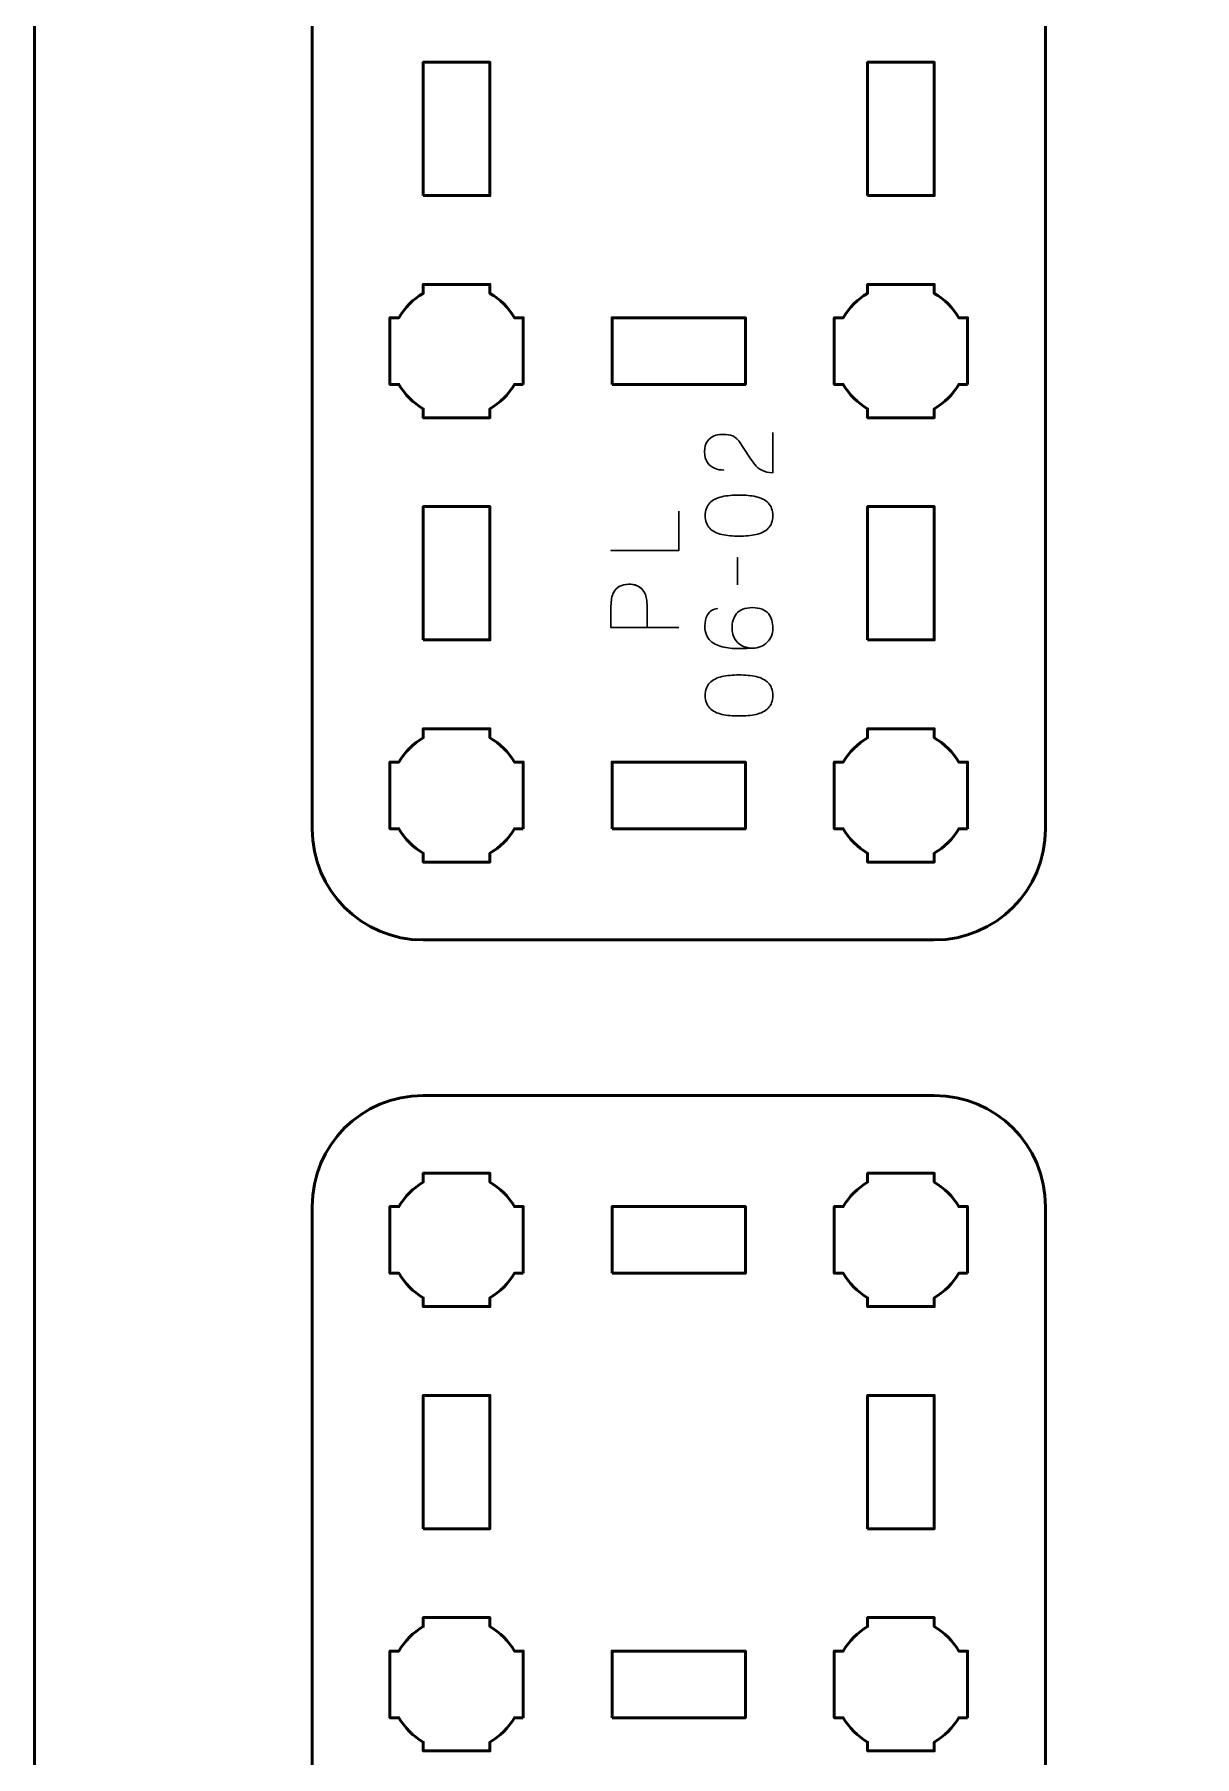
# Model space of a CAD drawing. Header units: centimetres. Extents: x -21 to 0, y -29.7 to 0.
# Drawn here: x -21 to -15.78, y -15.87 to -8.12 of the extents above; entities that cross this region are included whole.
import ezdxf

# ---------------------------------------------------------------- set-up
doc = ezdxf.new("R2010")
doc.units = ezdxf.units.CM
doc.header["$MEASUREMENT"] = 0
doc.layers.add('Layer 1', color=7, linetype='Continuous')

msp = doc.modelspace()

# ---------------------------------------------------------------- linework, layer by layer
at = {"layer": 'Layer 1', "color": 22, "lineweight": 53}
msp.add_open_spline([(-21.00003, -29.19995), (-21.00003, -29.19995), (-21.00003, -0.49992), (-21.00003, -0.49992), (-21.00003, -0.49992), (-21.00003, -0.22295), (-20.77694, 0.00004), (-20.49994, 0.00004), (-20.49994, 0.00004), (-20.49994, 0.00004), (-0.50008, 0.00004), (-0.50008, 0.00004), (-0.50008, 0.00004), (-0.22294, 0.00004), (0.00002, -0.22295), (0.00002, -0.49992), (0.00002, -0.49992), (0.00002, -0.49992), (0.00002, -29.19995), (0.00002, -29.19995), (0.00002, -29.19995), (0.00002, -29.47695), (-0.22294, -29.70004), (-0.50008, -29.70004), (-0.50008, -29.70004), (-0.50008, -29.70004), (-20.49994, -29.70004), (-20.49994, -29.70004), (-20.49994, -29.70004), (-20.77694, -29.70004), (-21.00003, -29.47695), (-21.00003, -29.19995)], degree=3, knots=[0, 0, 0, 0, 0.125, 0.125, 0.125, 0.125, 0.25, 0.25, 0.25, 0.25, 0.375, 0.375, 0.375, 0.375, 0.5, 0.5, 0.5, 0.5, 0.625, 0.625, 0.625, 0.625, 0.75, 0.75, 0.75, 0.75, 0.875, 0.875, 0.875, 0.875, 1, 1, 1, 1], dxfattribs=at)
at = {"layer": 'Layer 1', "color": 114, "lineweight": 53}
for points in [[(-19.75004, -11.69984), (-19.75004, -11.69984), (-19.75004, -1.39989), (-19.75004, -1.39989), (-19.75004, -1.39989), (-19.75004, -1.12289), (-19.52694, -0.89993), (-19.24994, -0.89993), (-19.24994, -0.89993), (-19.24994, -0.89993), (-16.95002, -0.89993), (-16.95002, -0.89993), (-16.95002, -0.89993), (-16.67301, -0.89993), (-16.45006, -1.12289), (-16.45006, -1.39989), (-16.45006, -1.39989), (-16.45006, -1.39989), (-16.45006, -11.69984), (-16.45006, -11.69984), (-16.45006, -11.69984), (-16.45006, -11.97684), (-16.67301, -12.19994), (-16.95002, -12.19994), (-16.95002, -12.19994), (-16.95002, -12.19994), (-19.24994, -12.19994), (-19.24994, -12.19994), (-19.24994, -12.19994), (-19.52694, -12.19994), (-19.75004, -11.97684), (-19.75004, -11.69984)], [(-19.75004, -23.69984), (-19.75004, -23.69984), (-19.75004, -13.39989), (-19.75004, -13.39989), (-19.75004, -13.39989), (-19.75004, -13.12289), (-19.52694, -12.89993), (-19.24994, -12.89993), (-19.24994, -12.89993), (-19.24994, -12.89993), (-16.95002, -12.89993), (-16.95002, -12.89993), (-16.95002, -12.89993), (-16.67301, -12.89993), (-16.45006, -13.12289), (-16.45006, -13.39989), (-16.45006, -13.39989), (-16.45006, -13.39989), (-16.45006, -23.69984), (-16.45006, -23.69984), (-16.45006, -23.69984), (-16.45006, -23.97684), (-16.67301, -24.19994), (-16.95002, -24.19994), (-16.95002, -24.19994), (-16.95002, -24.19994), (-19.24994, -24.19994), (-19.24994, -24.19994), (-19.24994, -24.19994), (-19.52694, -24.19994), (-19.75004, -23.97684), (-19.75004, -23.69984)]]:
    msp.add_open_spline(points, degree=3, knots=[0, 0, 0, 0, 0.125, 0.125, 0.125, 0.125, 0.25, 0.25, 0.25, 0.25, 0.375, 0.375, 0.375, 0.375, 0.5, 0.5, 0.5, 0.5, 0.625, 0.625, 0.625, 0.625, 0.75, 0.75, 0.75, 0.75, 0.875, 0.875, 0.875, 0.875, 1, 1, 1, 1], dxfattribs=at)
at = {"layer": 'Layer 1', "lineweight": 53}
for points, knots in [([(-19.24994, -8.84994), (-19.24994, -8.84994), (-19.24994, -8.24993), (-19.24994, -8.24993), (-19.24994, -8.24993), (-19.24994, -8.24993), (-18.94994, -8.24993), (-18.94994, -8.24993), (-18.94994, -8.24993), (-18.94994, -8.24993), (-18.94994, -8.84994), (-18.94994, -8.84994), (-18.94994, -8.84994), (-18.94994, -8.84994), (-19.24994, -8.84994), (-19.24994, -8.84994)], [0, 0, 0, 0, 0.25, 0.25, 0.25, 0.25, 0.5, 0.5, 0.5, 0.5, 0.75, 0.75, 0.75, 0.75, 1, 1, 1, 1]), ([(-17.25002, -8.84994), (-17.25002, -8.84994), (-17.25002, -8.24993), (-17.25002, -8.24993), (-17.25002, -8.24993), (-17.25002, -8.24993), (-16.95002, -8.24993), (-16.95002, -8.24993), (-16.95002, -8.24993), (-16.95002, -8.24993), (-16.95002, -8.84994), (-16.95002, -8.84994), (-16.95002, -8.84994), (-16.95002, -8.84994), (-17.25002, -8.84994), (-17.25002, -8.84994)], [0, 0, 0, 0, 0.25, 0.25, 0.25, 0.25, 0.5, 0.5, 0.5, 0.5, 0.75, 0.75, 0.75, 0.75, 1, 1, 1, 1]), ([(-18.80001, -9.69992), (-18.80001, -9.69992), (-18.84012, -9.69992), (-18.84012, -9.69992), (-18.84012, -9.69992), (-18.86644, -9.74539), (-18.90446, -9.78342), (-18.94994, -9.80974), (-18.94994, -9.80974), (-18.94994, -9.80974), (-18.94994, -9.84985), (-18.94994, -9.84985), (-18.94994, -9.84985), (-18.94994, -9.84985), (-19.10001, -9.84985), (-19.10001, -9.84985), (-19.10001, -9.84985), (-19.10001, -9.84985), (-19.24994, -9.84985), (-19.24994, -9.84985), (-19.24994, -9.84985), (-19.24994, -9.84985), (-19.24994, -9.80974), (-19.24994, -9.80974), (-19.24994, -9.80974), (-19.29555, -9.78342), (-19.33348, -9.74539), (-19.3598, -9.69992), (-19.3598, -9.69992), (-19.3598, -9.69992), (-19.40001, -9.69992), (-19.40001, -9.69992), (-19.40001, -9.69992), (-19.40001, -9.69992), (-19.40001, -9.54985), (-19.40001, -9.54985), (-19.40001, -9.54985), (-19.40001, -9.54985), (-19.40001, -9.39992), (-19.40001, -9.39992), (-19.40001, -9.39992), (-19.40001, -9.39992), (-19.3598, -9.39992), (-19.3598, -9.39992), (-19.3598, -9.39992), (-19.33348, -9.35444), (-19.29555, -9.31641), (-19.24994, -9.2901), (-19.24994, -9.2901), (-19.24994, -9.2901), (-19.24994, -9.24984), (-19.24994, -9.24984), (-19.24994, -9.24984), (-19.24994, -9.24984), (-19.10001, -9.24984), (-19.10001, -9.24984), (-19.10001, -9.24984), (-19.10001, -9.24984), (-18.94994, -9.24984), (-18.94994, -9.24984), (-18.94994, -9.24984), (-18.94994, -9.24984), (-18.94994, -9.2901), (-18.94994, -9.2901), (-18.94994, -9.2901), (-18.90446, -9.31641), (-18.86644, -9.35444), (-18.84012, -9.39992), (-18.84012, -9.39992), (-18.84012, -9.39992), (-18.80001, -9.39992), (-18.80001, -9.39992), (-18.80001, -9.39992), (-18.80001, -9.39992), (-18.80001, -9.54985), (-18.80001, -9.54985), (-18.80001, -9.54985), (-18.80001, -9.54985), (-18.80001, -9.69992), (-18.80001, -9.69992)], [0, 0, 0, 0, 0.05, 0.05, 0.05, 0.05, 0.1, 0.1, 0.1, 0.1, 0.15, 0.15, 0.15, 0.15, 0.2, 0.2, 0.2, 0.2, 0.25, 0.25, 0.25, 0.25, 0.3, 0.3, 0.3, 0.3, 0.35, 0.35, 0.35, 0.35, 0.4, 0.4, 0.4, 0.4, 0.45, 0.45, 0.45, 0.45, 0.5, 0.5, 0.5, 0.5, 0.55, 0.55, 0.55, 0.55, 0.6, 0.6, 0.6, 0.6, 0.65, 0.65, 0.65, 0.65, 0.7, 0.7, 0.7, 0.7, 0.75, 0.75, 0.75, 0.75, 0.8, 0.8, 0.8, 0.8, 0.85, 0.85, 0.85, 0.85, 0.9, 0.9, 0.9, 0.9, 0.95, 0.95, 0.95, 0.95, 1, 1, 1, 1]), ([(-16.79994, -9.69992), (-16.79994, -9.69992), (-16.8402, -9.69992), (-16.8402, -9.69992), (-16.8402, -9.69992), (-16.86651, -9.74539), (-16.90454, -9.78342), (-16.95002, -9.80974), (-16.95002, -9.80974), (-16.95002, -9.80974), (-16.95002, -9.84985), (-16.95002, -9.84985), (-16.95002, -9.84985), (-16.95002, -9.84985), (-17.09995, -9.84985), (-17.09995, -9.84985), (-17.09995, -9.84985), (-17.09995, -9.84985), (-17.25002, -9.84985), (-17.25002, -9.84985), (-17.25002, -9.84985), (-17.25002, -9.84985), (-17.25002, -9.80974), (-17.25002, -9.80974), (-17.25002, -9.80974), (-17.29549, -9.78342), (-17.33352, -9.74539), (-17.35984, -9.69992), (-17.35984, -9.69992), (-17.35984, -9.69992), (-17.39995, -9.69992), (-17.39995, -9.69992), (-17.39995, -9.69992), (-17.39995, -9.69992), (-17.39995, -9.54985), (-17.39995, -9.54985), (-17.39995, -9.54985), (-17.39995, -9.54985), (-17.39995, -9.39992), (-17.39995, -9.39992), (-17.39995, -9.39992), (-17.39995, -9.39992), (-17.35984, -9.39992), (-17.35984, -9.39992), (-17.35984, -9.39992), (-17.33352, -9.35444), (-17.29549, -9.31641), (-17.25002, -9.2901), (-17.25002, -9.2901), (-17.25002, -9.2901), (-17.25002, -9.24984), (-17.25002, -9.24984), (-17.25002, -9.24984), (-17.25002, -9.24984), (-17.09995, -9.24984), (-17.09995, -9.24984), (-17.09995, -9.24984), (-17.09995, -9.24984), (-16.95002, -9.24984), (-16.95002, -9.24984), (-16.95002, -9.24984), (-16.95002, -9.24984), (-16.95002, -9.2901), (-16.95002, -9.2901), (-16.95002, -9.2901), (-16.90454, -9.31641), (-16.86651, -9.35444), (-16.8402, -9.39992), (-16.8402, -9.39992), (-16.8402, -9.39992), (-16.79994, -9.39992), (-16.79994, -9.39992), (-16.79994, -9.39992), (-16.79994, -9.39992), (-16.79994, -9.54985), (-16.79994, -9.54985), (-16.79994, -9.54985), (-16.79994, -9.54985), (-16.79994, -9.69992), (-16.79994, -9.69992)], [0, 0, 0, 0, 0.05, 0.05, 0.05, 0.05, 0.1, 0.1, 0.1, 0.1, 0.15, 0.15, 0.15, 0.15, 0.2, 0.2, 0.2, 0.2, 0.25, 0.25, 0.25, 0.25, 0.3, 0.3, 0.3, 0.3, 0.35, 0.35, 0.35, 0.35, 0.4, 0.4, 0.4, 0.4, 0.45, 0.45, 0.45, 0.45, 0.5, 0.5, 0.5, 0.5, 0.55, 0.55, 0.55, 0.55, 0.6, 0.6, 0.6, 0.6, 0.65, 0.65, 0.65, 0.65, 0.7, 0.7, 0.7, 0.7, 0.75, 0.75, 0.75, 0.75, 0.8, 0.8, 0.8, 0.8, 0.85, 0.85, 0.85, 0.85, 0.9, 0.9, 0.9, 0.9, 0.95, 0.95, 0.95, 0.95, 1, 1, 1, 1]), ([(-18.39999, -9.69992), (-18.39999, -9.69992), (-18.39999, -9.39992), (-18.39999, -9.39992), (-18.39999, -9.39992), (-18.39999, -9.39992), (-17.8, -9.39992), (-17.8, -9.39992), (-17.8, -9.39992), (-17.8, -9.39992), (-17.8, -9.69992), (-17.8, -9.69992), (-17.8, -9.69992), (-17.8, -9.69992), (-18.39999, -9.69992), (-18.39999, -9.69992)], [0, 0, 0, 0, 0.25, 0.25, 0.25, 0.25, 0.5, 0.5, 0.5, 0.5, 0.75, 0.75, 0.75, 0.75, 1, 1, 1, 1]), ([(-19.24994, -10.84989), (-19.24994, -10.84989), (-19.24994, -10.2499), (-19.24994, -10.2499), (-19.24994, -10.2499), (-19.24994, -10.2499), (-18.94994, -10.2499), (-18.94994, -10.2499), (-18.94994, -10.2499), (-18.94994, -10.2499), (-18.94994, -10.84989), (-18.94994, -10.84989), (-18.94994, -10.84989), (-18.94994, -10.84989), (-19.24994, -10.84989), (-19.24994, -10.84989)], [0, 0, 0, 0, 0.25, 0.25, 0.25, 0.25, 0.5, 0.5, 0.5, 0.5, 0.75, 0.75, 0.75, 0.75, 1, 1, 1, 1]), ([(-17.25002, -10.84989), (-17.25002, -10.84989), (-17.25002, -10.2499), (-17.25002, -10.2499), (-17.25002, -10.2499), (-17.25002, -10.2499), (-16.95002, -10.2499), (-16.95002, -10.2499), (-16.95002, -10.2499), (-16.95002, -10.2499), (-16.95002, -10.84989), (-16.95002, -10.84989), (-16.95002, -10.84989), (-16.95002, -10.84989), (-17.25002, -10.84989), (-17.25002, -10.84989)], [0, 0, 0, 0, 0.25, 0.25, 0.25, 0.25, 0.5, 0.5, 0.5, 0.5, 0.75, 0.75, 0.75, 0.75, 1, 1, 1, 1]), ([(-18.80001, -11.69984), (-18.80001, -11.69984), (-18.84012, -11.69984), (-18.84012, -11.69984), (-18.84012, -11.69984), (-18.86644, -11.74545), (-18.90446, -11.78338), (-18.94994, -11.8097), (-18.94994, -11.8097), (-18.94994, -11.8097), (-18.94994, -11.84991), (-18.94994, -11.84991), (-18.94994, -11.84991), (-18.94994, -11.84991), (-19.10001, -11.84991), (-19.10001, -11.84991), (-19.10001, -11.84991), (-19.10001, -11.84991), (-19.24994, -11.84991), (-19.24994, -11.84991), (-19.24994, -11.84991), (-19.24994, -11.84991), (-19.24994, -11.8097), (-19.24994, -11.8097), (-19.24994, -11.8097), (-19.29555, -11.78338), (-19.33348, -11.74545), (-19.3598, -11.69984), (-19.3598, -11.69984), (-19.3598, -11.69984), (-19.40001, -11.69984), (-19.40001, -11.69984), (-19.40001, -11.69984), (-19.40001, -11.69984), (-19.40001, -11.54991), (-19.40001, -11.54991), (-19.40001, -11.54991), (-19.40001, -11.54991), (-19.40001, -11.39984), (-19.40001, -11.39984), (-19.40001, -11.39984), (-19.40001, -11.39984), (-19.3598, -11.39984), (-19.3598, -11.39984), (-19.3598, -11.39984), (-19.33348, -11.35437), (-19.29555, -11.31634), (-19.24994, -11.29002), (-19.24994, -11.29002), (-19.24994, -11.29002), (-19.24994, -11.24991), (-19.24994, -11.24991), (-19.24994, -11.24991), (-19.24994, -11.24991), (-19.10001, -11.24991), (-19.10001, -11.24991), (-19.10001, -11.24991), (-19.10001, -11.24991), (-18.94994, -11.24991), (-18.94994, -11.24991), (-18.94994, -11.24991), (-18.94994, -11.24991), (-18.94994, -11.29002), (-18.94994, -11.29002), (-18.94994, -11.29002), (-18.90446, -11.31634), (-18.86644, -11.35437), (-18.84012, -11.39984), (-18.84012, -11.39984), (-18.84012, -11.39984), (-18.80001, -11.39984), (-18.80001, -11.39984), (-18.80001, -11.39984), (-18.80001, -11.39984), (-18.80001, -11.54991), (-18.80001, -11.54991), (-18.80001, -11.54991), (-18.80001, -11.54991), (-18.80001, -11.69984), (-18.80001, -11.69984)], [0, 0, 0, 0, 0.05, 0.05, 0.05, 0.05, 0.1, 0.1, 0.1, 0.1, 0.15, 0.15, 0.15, 0.15, 0.2, 0.2, 0.2, 0.2, 0.25, 0.25, 0.25, 0.25, 0.3, 0.3, 0.3, 0.3, 0.35, 0.35, 0.35, 0.35, 0.4, 0.4, 0.4, 0.4, 0.45, 0.45, 0.45, 0.45, 0.5, 0.5, 0.5, 0.5, 0.55, 0.55, 0.55, 0.55, 0.6, 0.6, 0.6, 0.6, 0.65, 0.65, 0.65, 0.65, 0.7, 0.7, 0.7, 0.7, 0.75, 0.75, 0.75, 0.75, 0.8, 0.8, 0.8, 0.8, 0.85, 0.85, 0.85, 0.85, 0.9, 0.9, 0.9, 0.9, 0.95, 0.95, 0.95, 0.95, 1, 1, 1, 1]), ([(-16.79994, -11.69984), (-16.79994, -11.69984), (-16.8402, -11.69984), (-16.8402, -11.69984), (-16.8402, -11.69984), (-16.86651, -11.74545), (-16.90454, -11.78338), (-16.95002, -11.8097), (-16.95002, -11.8097), (-16.95002, -11.8097), (-16.95002, -11.84991), (-16.95002, -11.84991), (-16.95002, -11.84991), (-16.95002, -11.84991), (-17.09995, -11.84991), (-17.09995, -11.84991), (-17.09995, -11.84991), (-17.09995, -11.84991), (-17.25002, -11.84991), (-17.25002, -11.84991), (-17.25002, -11.84991), (-17.25002, -11.84991), (-17.25002, -11.8097), (-17.25002, -11.8097), (-17.25002, -11.8097), (-17.29549, -11.78338), (-17.33352, -11.74545), (-17.35984, -11.69984), (-17.35984, -11.69984), (-17.35984, -11.69984), (-17.39995, -11.69984), (-17.39995, -11.69984), (-17.39995, -11.69984), (-17.39995, -11.69984), (-17.39995, -11.54991), (-17.39995, -11.54991), (-17.39995, -11.54991), (-17.39995, -11.54991), (-17.39995, -11.39984), (-17.39995, -11.39984), (-17.39995, -11.39984), (-17.39995, -11.39984), (-17.35984, -11.39984), (-17.35984, -11.39984), (-17.35984, -11.39984), (-17.33352, -11.35437), (-17.29549, -11.31634), (-17.25002, -11.29002), (-17.25002, -11.29002), (-17.25002, -11.29002), (-17.25002, -11.24991), (-17.25002, -11.24991), (-17.25002, -11.24991), (-17.25002, -11.24991), (-17.09995, -11.24991), (-17.09995, -11.24991), (-17.09995, -11.24991), (-17.09995, -11.24991), (-16.95002, -11.24991), (-16.95002, -11.24991), (-16.95002, -11.24991), (-16.95002, -11.24991), (-16.95002, -11.29002), (-16.95002, -11.29002), (-16.95002, -11.29002), (-16.90454, -11.31634), (-16.86651, -11.35437), (-16.8402, -11.39984), (-16.8402, -11.39984), (-16.8402, -11.39984), (-16.79994, -11.39984), (-16.79994, -11.39984), (-16.79994, -11.39984), (-16.79994, -11.39984), (-16.79994, -11.54991), (-16.79994, -11.54991), (-16.79994, -11.54991), (-16.79994, -11.54991), (-16.79994, -11.69984), (-16.79994, -11.69984)], [0, 0, 0, 0, 0.05, 0.05, 0.05, 0.05, 0.1, 0.1, 0.1, 0.1, 0.15, 0.15, 0.15, 0.15, 0.2, 0.2, 0.2, 0.2, 0.25, 0.25, 0.25, 0.25, 0.3, 0.3, 0.3, 0.3, 0.35, 0.35, 0.35, 0.35, 0.4, 0.4, 0.4, 0.4, 0.45, 0.45, 0.45, 0.45, 0.5, 0.5, 0.5, 0.5, 0.55, 0.55, 0.55, 0.55, 0.6, 0.6, 0.6, 0.6, 0.65, 0.65, 0.65, 0.65, 0.7, 0.7, 0.7, 0.7, 0.75, 0.75, 0.75, 0.75, 0.8, 0.8, 0.8, 0.8, 0.85, 0.85, 0.85, 0.85, 0.9, 0.9, 0.9, 0.9, 0.95, 0.95, 0.95, 0.95, 1, 1, 1, 1]), ([(-18.39999, -11.69984), (-18.39999, -11.69984), (-18.39999, -11.39984), (-18.39999, -11.39984), (-18.39999, -11.39984), (-18.39999, -11.39984), (-17.8, -11.39984), (-17.8, -11.39984), (-17.8, -11.39984), (-17.8, -11.39984), (-17.8, -11.69984), (-17.8, -11.69984), (-17.8, -11.69984), (-17.8, -11.69984), (-18.39999, -11.69984), (-18.39999, -11.69984)], [0, 0, 0, 0, 0.25, 0.25, 0.25, 0.25, 0.5, 0.5, 0.5, 0.5, 0.75, 0.75, 0.75, 0.75, 1, 1, 1, 1]), ([(-18.80001, -13.7), (-18.80001, -13.7), (-18.84012, -13.7), (-18.84012, -13.7), (-18.84012, -13.7), (-18.86644, -13.74547), (-18.90446, -13.78339), (-18.94994, -13.80985), (-18.94994, -13.80985), (-18.94994, -13.80985), (-18.94994, -13.84993), (-18.94994, -13.84993), (-18.94994, -13.84993), (-18.94994, -13.84993), (-19.10001, -13.84993), (-19.10001, -13.84993), (-19.10001, -13.84993), (-19.10001, -13.84993), (-19.24994, -13.84993), (-19.24994, -13.84993), (-19.24994, -13.84993), (-19.24994, -13.84993), (-19.24994, -13.80985), (-19.24994, -13.80985), (-19.24994, -13.80985), (-19.29555, -13.78339), (-19.33348, -13.74547), (-19.3598, -13.7), (-19.3598, -13.7), (-19.3598, -13.7), (-19.40001, -13.7), (-19.40001, -13.7), (-19.40001, -13.7), (-19.40001, -13.7), (-19.40001, -13.54992), (-19.40001, -13.54992), (-19.40001, -13.54992), (-19.40001, -13.54992), (-19.40001, -13.39999), (-19.40001, -13.39999), (-19.40001, -13.39999), (-19.40001, -13.39999), (-19.3598, -13.39999), (-19.3598, -13.39999), (-19.3598, -13.39999), (-19.33348, -13.35442), (-19.29555, -13.31649), (-19.24994, -13.29003), (-19.24994, -13.29003), (-19.24994, -13.29003), (-19.24994, -13.24996), (-19.24994, -13.24996), (-19.24994, -13.24996), (-19.24994, -13.24996), (-19.10001, -13.24996), (-19.10001, -13.24996), (-19.10001, -13.24996), (-19.10001, -13.24996), (-18.94994, -13.24996), (-18.94994, -13.24996), (-18.94994, -13.24996), (-18.94994, -13.24996), (-18.94994, -13.29003), (-18.94994, -13.29003), (-18.94994, -13.29003), (-18.90446, -13.31649), (-18.86644, -13.35442), (-18.84012, -13.39999), (-18.84012, -13.39999), (-18.84012, -13.39999), (-18.80001, -13.39999), (-18.80001, -13.39999), (-18.80001, -13.39999), (-18.80001, -13.39999), (-18.80001, -13.54992), (-18.80001, -13.54992), (-18.80001, -13.54992), (-18.80001, -13.54992), (-18.80001, -13.7), (-18.80001, -13.7)], [0, 0, 0, 0, 0.05, 0.05, 0.05, 0.05, 0.1, 0.1, 0.1, 0.1, 0.15, 0.15, 0.15, 0.15, 0.2, 0.2, 0.2, 0.2, 0.25, 0.25, 0.25, 0.25, 0.3, 0.3, 0.3, 0.3, 0.35, 0.35, 0.35, 0.35, 0.4, 0.4, 0.4, 0.4, 0.45, 0.45, 0.45, 0.45, 0.5, 0.5, 0.5, 0.5, 0.55, 0.55, 0.55, 0.55, 0.6, 0.6, 0.6, 0.6, 0.65, 0.65, 0.65, 0.65, 0.7, 0.7, 0.7, 0.7, 0.75, 0.75, 0.75, 0.75, 0.8, 0.8, 0.8, 0.8, 0.85, 0.85, 0.85, 0.85, 0.9, 0.9, 0.9, 0.9, 0.95, 0.95, 0.95, 0.95, 1, 1, 1, 1]), ([(-16.79994, -13.7), (-16.79994, -13.7), (-16.8402, -13.7), (-16.8402, -13.7), (-16.8402, -13.7), (-16.86651, -13.74547), (-16.90454, -13.78339), (-16.95002, -13.80985), (-16.95002, -13.80985), (-16.95002, -13.80985), (-16.95002, -13.84993), (-16.95002, -13.84993), (-16.95002, -13.84993), (-16.95002, -13.84993), (-17.09995, -13.84993), (-17.09995, -13.84993), (-17.09995, -13.84993), (-17.09995, -13.84993), (-17.25002, -13.84993), (-17.25002, -13.84993), (-17.25002, -13.84993), (-17.25002, -13.84993), (-17.25002, -13.80985), (-17.25002, -13.80985), (-17.25002, -13.80985), (-17.29549, -13.78339), (-17.33352, -13.74547), (-17.35984, -13.7), (-17.35984, -13.7), (-17.35984, -13.7), (-17.39995, -13.7), (-17.39995, -13.7), (-17.39995, -13.7), (-17.39995, -13.7), (-17.39995, -13.54992), (-17.39995, -13.54992), (-17.39995, -13.54992), (-17.39995, -13.54992), (-17.39995, -13.39999), (-17.39995, -13.39999), (-17.39995, -13.39999), (-17.39995, -13.39999), (-17.35984, -13.39999), (-17.35984, -13.39999), (-17.35984, -13.39999), (-17.33352, -13.35442), (-17.29549, -13.31649), (-17.25002, -13.29003), (-17.25002, -13.29003), (-17.25002, -13.29003), (-17.25002, -13.24996), (-17.25002, -13.24996), (-17.25002, -13.24996), (-17.25002, -13.24996), (-17.09995, -13.24996), (-17.09995, -13.24996), (-17.09995, -13.24996), (-17.09995, -13.24996), (-16.95002, -13.24996), (-16.95002, -13.24996), (-16.95002, -13.24996), (-16.95002, -13.24996), (-16.95002, -13.29003), (-16.95002, -13.29003), (-16.95002, -13.29003), (-16.90454, -13.31649), (-16.86651, -13.35442), (-16.8402, -13.39999), (-16.8402, -13.39999), (-16.8402, -13.39999), (-16.79994, -13.39999), (-16.79994, -13.39999), (-16.79994, -13.39999), (-16.79994, -13.39999), (-16.79994, -13.54992), (-16.79994, -13.54992), (-16.79994, -13.54992), (-16.79994, -13.54992), (-16.79994, -13.7), (-16.79994, -13.7)], [0, 0, 0, 0, 0.05, 0.05, 0.05, 0.05, 0.1, 0.1, 0.1, 0.1, 0.15, 0.15, 0.15, 0.15, 0.2, 0.2, 0.2, 0.2, 0.25, 0.25, 0.25, 0.25, 0.3, 0.3, 0.3, 0.3, 0.35, 0.35, 0.35, 0.35, 0.4, 0.4, 0.4, 0.4, 0.45, 0.45, 0.45, 0.45, 0.5, 0.5, 0.5, 0.5, 0.55, 0.55, 0.55, 0.55, 0.6, 0.6, 0.6, 0.6, 0.65, 0.65, 0.65, 0.65, 0.7, 0.7, 0.7, 0.7, 0.75, 0.75, 0.75, 0.75, 0.8, 0.8, 0.8, 0.8, 0.85, 0.85, 0.85, 0.85, 0.9, 0.9, 0.9, 0.9, 0.95, 0.95, 0.95, 0.95, 1, 1, 1, 1]), ([(-18.39999, -13.69986), (-18.39999, -13.69986), (-18.39999, -13.39985), (-18.39999, -13.39985), (-18.39999, -13.39985), (-18.39999, -13.39985), (-17.8, -13.39985), (-17.8, -13.39985), (-17.8, -13.39985), (-17.8, -13.39985), (-17.8, -13.69986), (-17.8, -13.69986), (-17.8, -13.69986), (-17.8, -13.69986), (-18.39999, -13.69986), (-18.39999, -13.69986)], [0, 0, 0, 0, 0.25, 0.25, 0.25, 0.25, 0.5, 0.5, 0.5, 0.5, 0.75, 0.75, 0.75, 0.75, 1, 1, 1, 1]), ([(-19.24994, -14.84998), (-19.24994, -14.84998), (-19.24994, -14.24998), (-19.24994, -14.24998), (-19.24994, -14.24998), (-19.24994, -14.24998), (-18.94994, -14.24998), (-18.94994, -14.24998), (-18.94994, -14.24998), (-18.94994, -14.24998), (-18.94994, -14.84998), (-18.94994, -14.84998), (-18.94994, -14.84998), (-18.94994, -14.84998), (-19.24994, -14.84998), (-19.24994, -14.84998)], [0, 0, 0, 0, 0.25, 0.25, 0.25, 0.25, 0.5, 0.5, 0.5, 0.5, 0.75, 0.75, 0.75, 0.75, 1, 1, 1, 1]), ([(-17.25002, -14.84998), (-17.25002, -14.84998), (-17.25002, -14.24998), (-17.25002, -14.24998), (-17.25002, -14.24998), (-17.25002, -14.24998), (-16.95002, -14.24998), (-16.95002, -14.24998), (-16.95002, -14.24998), (-16.95002, -14.24998), (-16.95002, -14.84998), (-16.95002, -14.84998), (-16.95002, -14.84998), (-16.95002, -14.84998), (-17.25002, -14.84998), (-17.25002, -14.84998)], [0, 0, 0, 0, 0.25, 0.25, 0.25, 0.25, 0.5, 0.5, 0.5, 0.5, 0.75, 0.75, 0.75, 0.75, 1, 1, 1, 1]), ([(-18.80001, -15.69996), (-18.80001, -15.69996), (-18.84012, -15.69996), (-18.84012, -15.69996), (-18.84012, -15.69996), (-18.86644, -15.74544), (-18.90446, -15.78347), (-18.94994, -15.80978), (-18.94994, -15.80978), (-18.94994, -15.80978), (-18.94994, -15.84989), (-18.94994, -15.84989), (-18.94994, -15.84989), (-18.94994, -15.84989), (-19.10001, -15.84989), (-19.10001, -15.84989), (-19.10001, -15.84989), (-19.10001, -15.84989), (-19.24994, -15.84989), (-19.24994, -15.84989), (-19.24994, -15.84989), (-19.24994, -15.84989), (-19.24994, -15.80978), (-19.24994, -15.80978), (-19.24994, -15.80978), (-19.29555, -15.78347), (-19.33348, -15.74544), (-19.3598, -15.69996), (-19.3598, -15.69996), (-19.3598, -15.69996), (-19.40001, -15.69996), (-19.40001, -15.69996), (-19.40001, -15.69996), (-19.40001, -15.69996), (-19.40001, -15.54989), (-19.40001, -15.54989), (-19.40001, -15.54989), (-19.40001, -15.54989), (-19.40001, -15.39996), (-19.40001, -15.39996), (-19.40001, -15.39996), (-19.40001, -15.39996), (-19.3598, -15.39996), (-19.3598, -15.39996), (-19.3598, -15.39996), (-19.33348, -15.35435), (-19.29555, -15.31646), (-19.24994, -15.29014), (-19.24994, -15.29014), (-19.24994, -15.29014), (-19.24994, -15.24989), (-19.24994, -15.24989), (-19.24994, -15.24989), (-19.24994, -15.24989), (-19.10001, -15.24989), (-19.10001, -15.24989), (-19.10001, -15.24989), (-19.10001, -15.24989), (-18.94994, -15.24989), (-18.94994, -15.24989), (-18.94994, -15.24989), (-18.94994, -15.24989), (-18.94994, -15.29014), (-18.94994, -15.29014), (-18.94994, -15.29014), (-18.90446, -15.31646), (-18.86644, -15.35435), (-18.84012, -15.39996), (-18.84012, -15.39996), (-18.84012, -15.39996), (-18.80001, -15.39996), (-18.80001, -15.39996), (-18.80001, -15.39996), (-18.80001, -15.39996), (-18.80001, -15.54989), (-18.80001, -15.54989), (-18.80001, -15.54989), (-18.80001, -15.54989), (-18.80001, -15.69996), (-18.80001, -15.69996)], [0, 0, 0, 0, 0.05, 0.05, 0.05, 0.05, 0.1, 0.1, 0.1, 0.1, 0.15, 0.15, 0.15, 0.15, 0.2, 0.2, 0.2, 0.2, 0.25, 0.25, 0.25, 0.25, 0.3, 0.3, 0.3, 0.3, 0.35, 0.35, 0.35, 0.35, 0.4, 0.4, 0.4, 0.4, 0.45, 0.45, 0.45, 0.45, 0.5, 0.5, 0.5, 0.5, 0.55, 0.55, 0.55, 0.55, 0.6, 0.6, 0.6, 0.6, 0.65, 0.65, 0.65, 0.65, 0.7, 0.7, 0.7, 0.7, 0.75, 0.75, 0.75, 0.75, 0.8, 0.8, 0.8, 0.8, 0.85, 0.85, 0.85, 0.85, 0.9, 0.9, 0.9, 0.9, 0.95, 0.95, 0.95, 0.95, 1, 1, 1, 1]), ([(-16.79994, -15.69996), (-16.79994, -15.69996), (-16.8402, -15.69996), (-16.8402, -15.69996), (-16.8402, -15.69996), (-16.86651, -15.74544), (-16.90454, -15.78347), (-16.95002, -15.80978), (-16.95002, -15.80978), (-16.95002, -15.80978), (-16.95002, -15.84989), (-16.95002, -15.84989), (-16.95002, -15.84989), (-16.95002, -15.84989), (-17.09995, -15.84989), (-17.09995, -15.84989), (-17.09995, -15.84989), (-17.09995, -15.84989), (-17.25002, -15.84989), (-17.25002, -15.84989), (-17.25002, -15.84989), (-17.25002, -15.84989), (-17.25002, -15.80978), (-17.25002, -15.80978), (-17.25002, -15.80978), (-17.29549, -15.78347), (-17.33352, -15.74544), (-17.35984, -15.69996), (-17.35984, -15.69996), (-17.35984, -15.69996), (-17.39995, -15.69996), (-17.39995, -15.69996), (-17.39995, -15.69996), (-17.39995, -15.69996), (-17.39995, -15.54989), (-17.39995, -15.54989), (-17.39995, -15.54989), (-17.39995, -15.54989), (-17.39995, -15.39996), (-17.39995, -15.39996), (-17.39995, -15.39996), (-17.39995, -15.39996), (-17.35984, -15.39996), (-17.35984, -15.39996), (-17.35984, -15.39996), (-17.33352, -15.35435), (-17.29549, -15.31646), (-17.25002, -15.29014), (-17.25002, -15.29014), (-17.25002, -15.29014), (-17.25002, -15.24989), (-17.25002, -15.24989), (-17.25002, -15.24989), (-17.25002, -15.24989), (-17.09995, -15.24989), (-17.09995, -15.24989), (-17.09995, -15.24989), (-17.09995, -15.24989), (-16.95002, -15.24989), (-16.95002, -15.24989), (-16.95002, -15.24989), (-16.95002, -15.24989), (-16.95002, -15.29014), (-16.95002, -15.29014), (-16.95002, -15.29014), (-16.90454, -15.31646), (-16.86651, -15.35435), (-16.8402, -15.39996), (-16.8402, -15.39996), (-16.8402, -15.39996), (-16.79994, -15.39996), (-16.79994, -15.39996), (-16.79994, -15.39996), (-16.79994, -15.39996), (-16.79994, -15.54989), (-16.79994, -15.54989), (-16.79994, -15.54989), (-16.79994, -15.54989), (-16.79994, -15.69996), (-16.79994, -15.69996)], [0, 0, 0, 0, 0.05, 0.05, 0.05, 0.05, 0.1, 0.1, 0.1, 0.1, 0.15, 0.15, 0.15, 0.15, 0.2, 0.2, 0.2, 0.2, 0.25, 0.25, 0.25, 0.25, 0.3, 0.3, 0.3, 0.3, 0.35, 0.35, 0.35, 0.35, 0.4, 0.4, 0.4, 0.4, 0.45, 0.45, 0.45, 0.45, 0.5, 0.5, 0.5, 0.5, 0.55, 0.55, 0.55, 0.55, 0.6, 0.6, 0.6, 0.6, 0.65, 0.65, 0.65, 0.65, 0.7, 0.7, 0.7, 0.7, 0.75, 0.75, 0.75, 0.75, 0.8, 0.8, 0.8, 0.8, 0.85, 0.85, 0.85, 0.85, 0.9, 0.9, 0.9, 0.9, 0.95, 0.95, 0.95, 0.95, 1, 1, 1, 1]), ([(-18.39999, -15.69996), (-18.39999, -15.69996), (-18.39999, -15.39996), (-18.39999, -15.39996), (-18.39999, -15.39996), (-18.39999, -15.39996), (-17.8, -15.39996), (-17.8, -15.39996), (-17.8, -15.39996), (-17.8, -15.39996), (-17.8, -15.69996), (-17.8, -15.69996), (-17.8, -15.69996), (-17.8, -15.69996), (-18.39999, -15.69996), (-18.39999, -15.69996)], [0, 0, 0, 0, 0.25, 0.25, 0.25, 0.25, 0.5, 0.5, 0.5, 0.5, 0.75, 0.75, 0.75, 0.75, 1, 1, 1, 1])]:
    msp.add_open_spline(points, degree=3, knots=knots, dxfattribs=at)
at = {"layer": 'Layer 1', "color": 40, "lineweight": 30}
for points, knots in [([(-17.67667, -9.91571), (-17.67667, -9.91571), (-17.67667, -10.09736), (-17.67667, -10.09736), (-17.67667, -10.09736), (-17.69692, -10.09679), (-17.71332, -10.09305), (-17.72613, -10.08632), (-17.72613, -10.08632), (-17.73879, -10.07972), (-17.74941, -10.07115), (-17.75795, -10.06067), (-17.75795, -10.06067), (-17.76624, -10.05037), (-17.77435, -10.03904), (-17.78208, -10.02666), (-17.78208, -10.02666), (-17.78208, -10.02666), (-17.8303, -9.95431), (-17.8303, -9.95431), (-17.8303, -9.95431), (-17.84078, -9.93998), (-17.85306, -9.93131), (-17.86681, -9.92827), (-17.86681, -9.92827), (-17.88061, -9.92538), (-17.89465, -9.92411), (-17.90915, -9.92467), (-17.90915, -9.92467), (-17.91892, -9.92453), (-17.92968, -9.9269), (-17.94139, -9.93155), (-17.94139, -9.93155), (-17.95282, -9.93639), (-17.96273, -9.94439), (-17.97127, -9.95568), (-17.97127, -9.95568), (-17.97956, -9.96711), (-17.98397, -9.9827), (-17.98436, -10.00253), (-17.98436, -10.00253), (-17.98397, -10.02264), (-17.97956, -10.0389), (-17.97113, -10.05104), (-17.97113, -10.05104), (-17.96259, -10.06331), (-17.95173, -10.07213), (-17.9386, -10.0775), (-17.9386, -10.0775), (-17.92527, -10.083), (-17.91148, -10.08565), (-17.89729, -10.0855), (-17.89729, -10.0855), (-17.91148, -10.08565), (-17.92527, -10.083), (-17.9386, -10.0775), (-17.9386, -10.0775), (-17.95173, -10.07213), (-17.96259, -10.06331), (-17.97113, -10.05104), (-17.97113, -10.05104), (-17.97956, -10.0389), (-17.98397, -10.02264), (-17.98436, -10.00253), (-17.98436, -10.00253), (-17.98397, -9.9827), (-17.97956, -9.96711), (-17.97127, -9.95568), (-17.97127, -9.95568), (-17.96273, -9.94439), (-17.95282, -9.93639), (-17.94139, -9.93155), (-17.94139, -9.93155), (-17.92968, -9.9269), (-17.91892, -9.92453), (-17.90915, -9.92467), (-17.90915, -9.92467), (-17.89465, -9.92411), (-17.88061, -9.92538), (-17.86681, -9.92827), (-17.86681, -9.92827), (-17.85306, -9.93131), (-17.84078, -9.93998), (-17.8303, -9.95431), (-17.8303, -9.95431), (-17.8303, -9.95431), (-17.78208, -10.02666), (-17.78208, -10.02666), (-17.78208, -10.02666), (-17.77435, -10.03904), (-17.76624, -10.05037), (-17.75795, -10.06067), (-17.75795, -10.06067), (-17.74941, -10.07115), (-17.73879, -10.07972), (-17.72613, -10.08632), (-17.72613, -10.08632), (-17.71332, -10.09305), (-17.69692, -10.09679), (-17.67667, -10.09736), (-17.67667, -10.09736), (-17.67667, -10.09736), (-17.67667, -9.91571), (-17.67667, -9.91571)], [0, 0, 0, 0, 0.0384615, 0.0384615, 0.0384615, 0.0384615, 0.0769231, 0.0769231, 0.0769231, 0.0769231, 0.1153846, 0.1153846, 0.1153846, 0.1153846, 0.1538462, 0.1538462, 0.1538462, 0.1538462, 0.1923077, 0.1923077, 0.1923077, 0.1923077, 0.2307692, 0.2307692, 0.2307692, 0.2307692, 0.2692308, 0.2692308, 0.2692308, 0.2692308, 0.3076923, 0.3076923, 0.3076923, 0.3076923, 0.3461538, 0.3461538, 0.3461538, 0.3461538, 0.3846154, 0.3846154, 0.3846154, 0.3846154, 0.4230769, 0.4230769, 0.4230769, 0.4230769, 0.4615385, 0.4615385, 0.4615385, 0.4615385, 0.5, 0.5, 0.5, 0.5, 0.5384615, 0.5384615, 0.5384615, 0.5384615, 0.5769231, 0.5769231, 0.5769231, 0.5769231, 0.6153846, 0.6153846, 0.6153846, 0.6153846, 0.6538462, 0.6538462, 0.6538462, 0.6538462, 0.6923077, 0.6923077, 0.6923077, 0.6923077, 0.7307692, 0.7307692, 0.7307692, 0.7307692, 0.7692308, 0.7692308, 0.7692308, 0.7692308, 0.8076923, 0.8076923, 0.8076923, 0.8076923, 0.8461538, 0.8461538, 0.8461538, 0.8461538, 0.8846154, 0.8846154, 0.8846154, 0.8846154, 0.9230769, 0.9230769, 0.9230769, 0.9230769, 0.9615385, 0.9615385, 0.9615385, 0.9615385, 1, 1, 1, 1]), ([(-17.67667, -10.2904), (-17.67691, -10.26588), (-17.68383, -10.24686), (-17.69734, -10.23335), (-17.69734, -10.23335), (-17.71082, -10.21998), (-17.72902, -10.2106), (-17.75202, -10.20538), (-17.75202, -10.20538), (-17.77492, -10.2003), (-17.80053, -10.19779), (-17.82907, -10.19808), (-17.82907, -10.19808), (-17.85718, -10.19779), (-17.8828, -10.2003), (-17.90583, -10.20538), (-17.90583, -10.20538), (-17.92855, -10.2106), (-17.94675, -10.21998), (-17.96055, -10.23335), (-17.96055, -10.23335), (-17.97402, -10.24686), (-17.98108, -10.26588), (-17.98147, -10.2904), (-17.98147, -10.2904), (-17.98108, -10.31506), (-17.97402, -10.33407), (-17.96055, -10.34744), (-17.96055, -10.34744), (-17.94675, -10.36095), (-17.92855, -10.3702), (-17.90583, -10.37528), (-17.90583, -10.37528), (-17.8828, -10.38053), (-17.85718, -10.383), (-17.82907, -10.38258), (-17.82907, -10.38258), (-17.80053, -10.383), (-17.77492, -10.38053), (-17.75202, -10.37528), (-17.75202, -10.37528), (-17.72902, -10.3702), (-17.71082, -10.36095), (-17.69734, -10.34744), (-17.69734, -10.34744), (-17.68383, -10.33407), (-17.67691, -10.31506), (-17.67667, -10.2904)], [0, 0, 0, 0, 0.0833333, 0.0833333, 0.0833333, 0.0833333, 0.1666667, 0.1666667, 0.1666667, 0.1666667, 0.25, 0.25, 0.25, 0.25, 0.3333333, 0.3333333, 0.3333333, 0.3333333, 0.4166667, 0.4166667, 0.4166667, 0.4166667, 0.5, 0.5, 0.5, 0.5, 0.5833333, 0.5833333, 0.5833333, 0.5833333, 0.6666667, 0.6666667, 0.6666667, 0.6666667, 0.75, 0.75, 0.75, 0.75, 0.8333333, 0.8333333, 0.8333333, 0.8333333, 0.9166667, 0.9166667, 0.9166667, 0.9166667, 1, 1, 1, 1]), ([(-17.67667, -10.2904), (-17.67691, -10.26588), (-17.68383, -10.24686), (-17.69734, -10.23335), (-17.69734, -10.23335), (-17.71082, -10.21998), (-17.72902, -10.2106), (-17.75202, -10.20538), (-17.75202, -10.20538), (-17.77492, -10.2003), (-17.80053, -10.19779), (-17.82907, -10.19808), (-17.82907, -10.19808), (-17.85718, -10.19779), (-17.8828, -10.2003), (-17.90583, -10.20538), (-17.90583, -10.20538), (-17.92855, -10.2106), (-17.94675, -10.21998), (-17.96055, -10.23335), (-17.96055, -10.23335), (-17.97402, -10.24686), (-17.98108, -10.26588), (-17.98147, -10.2904), (-17.98147, -10.2904), (-17.98108, -10.31506), (-17.97402, -10.33407), (-17.96055, -10.34744), (-17.96055, -10.34744), (-17.94675, -10.36095), (-17.92855, -10.3702), (-17.90583, -10.37528), (-17.90583, -10.37528), (-17.8828, -10.38053), (-17.85718, -10.383), (-17.82907, -10.38258), (-17.82907, -10.38258), (-17.80053, -10.383), (-17.77492, -10.38053), (-17.75202, -10.37528), (-17.75202, -10.37528), (-17.72902, -10.3702), (-17.71082, -10.36095), (-17.69734, -10.34744), (-17.69734, -10.34744), (-17.68383, -10.33407), (-17.67691, -10.31506), (-17.67667, -10.2904)], [0, 0, 0, 0, 0.0833333, 0.0833333, 0.0833333, 0.0833333, 0.1666667, 0.1666667, 0.1666667, 0.1666667, 0.25, 0.25, 0.25, 0.25, 0.3333333, 0.3333333, 0.3333333, 0.3333333, 0.4166667, 0.4166667, 0.4166667, 0.4166667, 0.5, 0.5, 0.5, 0.5, 0.5833333, 0.5833333, 0.5833333, 0.5833333, 0.6666667, 0.6666667, 0.6666667, 0.6666667, 0.75, 0.75, 0.75, 0.75, 0.8333333, 0.8333333, 0.8333333, 0.8333333, 0.9166667, 0.9166667, 0.9166667, 0.9166667, 1, 1, 1, 1]), ([(-18.1, -10.26987), (-18.1, -10.26987), (-18.1, -10.44805), (-18.1, -10.44805), (-18.1, -10.44805), (-18.1, -10.44805), (-18.40521, -10.44805), (-18.40521, -10.44805), (-18.40521, -10.44805), (-18.40521, -10.44805), (-18.1, -10.44805), (-18.1, -10.44805), (-18.1, -10.44805), (-18.1, -10.44805), (-18.1, -10.26987), (-18.1, -10.26987)], [0, 0, 0, 0, 0.25, 0.25, 0.25, 0.25, 0.5, 0.5, 0.5, 0.5, 0.75, 0.75, 0.75, 0.75, 1, 1, 1, 1]), ([(-17.83623, -10.60253), (-17.83623, -10.60253), (-17.83623, -10.47935), (-17.83623, -10.47935), (-17.83623, -10.47935), (-17.83623, -10.47935), (-17.83623, -10.60253), (-17.83623, -10.60253)], [0, 0, 0, 0, 0.5, 0.5, 0.5, 0.5, 1, 1, 1, 1]), ([(-18.1, -10.79447), (-18.1, -10.79447), (-18.40521, -10.79447), (-18.40521, -10.79447), (-18.40521, -10.79447), (-18.40521, -10.79447), (-18.40521, -10.69718), (-18.40521, -10.69718), (-18.40521, -10.69718), (-18.40493, -10.67156), (-18.40123, -10.65156), (-18.39407, -10.63738), (-18.39407, -10.63738), (-18.38676, -10.62348), (-18.37724, -10.61367), (-18.36539, -10.60803), (-18.36539, -10.60803), (-18.35353, -10.60253), (-18.34073, -10.59949), (-18.32693, -10.59893), (-18.32693, -10.59893), (-18.31289, -10.59826), (-18.29952, -10.60058), (-18.28686, -10.60609), (-18.28686, -10.60609), (-18.27416, -10.61163), (-18.26368, -10.62112), (-18.25557, -10.63435), (-18.25557, -10.63435), (-18.24742, -10.64786), (-18.24329, -10.66606), (-18.24301, -10.6892), (-18.24301, -10.6892), (-18.24301, -10.6892), (-18.24301, -10.79447), (-18.24301, -10.79447), (-18.24301, -10.79447), (-18.24301, -10.79447), (-18.24301, -10.6892), (-18.24301, -10.6892), (-18.24301, -10.6892), (-18.24329, -10.66645), (-18.24742, -10.64842), (-18.25557, -10.63491), (-18.25557, -10.63491), (-18.26368, -10.62154), (-18.27416, -10.61202), (-18.28686, -10.60637), (-18.28686, -10.60637), (-18.29952, -10.60087), (-18.31289, -10.5984), (-18.32693, -10.59893), (-18.32693, -10.59893), (-18.34073, -10.59949), (-18.35353, -10.60253), (-18.36539, -10.60817), (-18.36539, -10.60817), (-18.37724, -10.61396), (-18.38676, -10.62387), (-18.39407, -10.6378), (-18.39407, -10.6378), (-18.40123, -10.65198), (-18.40493, -10.67185), (-18.40521, -10.69718), (-18.40521, -10.69718), (-18.40521, -10.69718), (-18.40521, -10.79447), (-18.40521, -10.79447), (-18.40521, -10.79447), (-18.40521, -10.79447), (-18.1, -10.79447), (-18.1, -10.79447)], [0, 0, 0, 0, 0.0555556, 0.0555556, 0.0555556, 0.0555556, 0.1111111, 0.1111111, 0.1111111, 0.1111111, 0.1666667, 0.1666667, 0.1666667, 0.1666667, 0.2222222, 0.2222222, 0.2222222, 0.2222222, 0.2777778, 0.2777778, 0.2777778, 0.2777778, 0.3333333, 0.3333333, 0.3333333, 0.3333333, 0.3888889, 0.3888889, 0.3888889, 0.3888889, 0.4444444, 0.4444444, 0.4444444, 0.4444444, 0.5, 0.5, 0.5, 0.5, 0.5555556, 0.5555556, 0.5555556, 0.5555556, 0.6111111, 0.6111111, 0.6111111, 0.6111111, 0.6666667, 0.6666667, 0.6666667, 0.6666667, 0.7222222, 0.7222222, 0.7222222, 0.7222222, 0.7777778, 0.7777778, 0.7777778, 0.7777778, 0.8333333, 0.8333333, 0.8333333, 0.8333333, 0.8888889, 0.8888889, 0.8888889, 0.8888889, 0.9444444, 0.9444444, 0.9444444, 0.9444444, 1, 1, 1, 1]), ([(-17.76857, -10.88693), (-17.79626, -10.88655), (-17.81845, -10.87797), (-17.83499, -10.86132), (-17.83499, -10.86132), (-17.85154, -10.84478), (-17.85994, -10.82343), (-17.86036, -10.79722), (-17.86036, -10.79722), (-17.86075, -10.77105), (-17.85401, -10.749), (-17.83997, -10.73136), (-17.83997, -10.73136), (-17.82589, -10.71386), (-17.80204, -10.70476), (-17.76857, -10.70409), (-17.76857, -10.70409), (-17.7348, -10.70476), (-17.71096, -10.71386), (-17.69692, -10.73136), (-17.69692, -10.73136), (-17.68298, -10.749), (-17.67624, -10.77105), (-17.67667, -10.79722), (-17.67667, -10.79722), (-17.67691, -10.82343), (-17.68535, -10.8445), (-17.70189, -10.86062), (-17.70189, -10.86062), (-17.7184, -10.87702), (-17.74059, -10.88584), (-17.76857, -10.88693), (-17.76857, -10.88693), (-17.78289, -10.88792), (-17.8018, -10.88845), (-17.82522, -10.88888), (-17.82522, -10.88888), (-17.84851, -10.88944), (-17.87221, -10.88736), (-17.89617, -10.88267), (-17.89617, -10.88267), (-17.92015, -10.87812), (-17.9404, -10.86863), (-17.95695, -10.85402), (-17.95695, -10.85402), (-17.97349, -10.83956), (-17.98203, -10.81765), (-17.9827, -10.78826), (-17.9827, -10.78826), (-17.98231, -10.7672), (-17.979, -10.75094), (-17.97279, -10.73965), (-17.97279, -10.73965), (-17.96647, -10.72833), (-17.95903, -10.72064), (-17.95046, -10.71623), (-17.95046, -10.71623), (-17.94178, -10.71192), (-17.93381, -10.70945), (-17.92636, -10.70878), (-17.92636, -10.70878), (-17.93381, -10.70945), (-17.94178, -10.71192), (-17.95046, -10.71623), (-17.95046, -10.71623), (-17.95903, -10.72064), (-17.96647, -10.72833), (-17.97279, -10.73965), (-17.97279, -10.73965), (-17.979, -10.75094), (-17.98231, -10.7672), (-17.9827, -10.78826), (-17.9827, -10.78826), (-17.98203, -10.81765), (-17.97349, -10.83956), (-17.95695, -10.85402), (-17.95695, -10.85402), (-17.9404, -10.86863), (-17.92015, -10.87812), (-17.89617, -10.88267), (-17.89617, -10.88267), (-17.87221, -10.88736), (-17.84851, -10.88944), (-17.82522, -10.88888), (-17.82522, -10.88888), (-17.8018, -10.88845), (-17.78289, -10.88792), (-17.76857, -10.88693), (-17.76857, -10.88693), (-17.74059, -10.88584), (-17.7184, -10.87702), (-17.70189, -10.86062), (-17.70189, -10.86062), (-17.68535, -10.8445), (-17.67691, -10.82343), (-17.67667, -10.79722), (-17.67667, -10.79722), (-17.67624, -10.77105), (-17.68298, -10.749), (-17.69692, -10.73136), (-17.69692, -10.73136), (-17.71096, -10.71386), (-17.7348, -10.70476), (-17.76857, -10.70409), (-17.76857, -10.70409), (-17.80204, -10.70476), (-17.82589, -10.71386), (-17.83997, -10.73136), (-17.83997, -10.73136), (-17.85401, -10.749), (-17.86075, -10.77105), (-17.86036, -10.79722), (-17.86036, -10.79722), (-17.85994, -10.82343), (-17.85154, -10.84478), (-17.83499, -10.86132), (-17.83499, -10.86132), (-17.81845, -10.87797), (-17.79626, -10.88655), (-17.76857, -10.88693)], [0, 0, 0, 0, 0.0333333, 0.0333333, 0.0333333, 0.0333333, 0.0666667, 0.0666667, 0.0666667, 0.0666667, 0.1, 0.1, 0.1, 0.1, 0.1333333, 0.1333333, 0.1333333, 0.1333333, 0.1666667, 0.1666667, 0.1666667, 0.1666667, 0.2, 0.2, 0.2, 0.2, 0.2333333, 0.2333333, 0.2333333, 0.2333333, 0.2666667, 0.2666667, 0.2666667, 0.2666667, 0.3, 0.3, 0.3, 0.3, 0.3333333, 0.3333333, 0.3333333, 0.3333333, 0.3666667, 0.3666667, 0.3666667, 0.3666667, 0.4, 0.4, 0.4, 0.4, 0.4333333, 0.4333333, 0.4333333, 0.4333333, 0.4666667, 0.4666667, 0.4666667, 0.4666667, 0.5, 0.5, 0.5, 0.5, 0.5333333, 0.5333333, 0.5333333, 0.5333333, 0.5666667, 0.5666667, 0.5666667, 0.5666667, 0.6, 0.6, 0.6, 0.6, 0.6333333, 0.6333333, 0.6333333, 0.6333333, 0.6666667, 0.6666667, 0.6666667, 0.6666667, 0.7, 0.7, 0.7, 0.7, 0.7333333, 0.7333333, 0.7333333, 0.7333333, 0.7666667, 0.7666667, 0.7666667, 0.7666667, 0.8, 0.8, 0.8, 0.8, 0.8333333, 0.8333333, 0.8333333, 0.8333333, 0.8666667, 0.8666667, 0.8666667, 0.8666667, 0.9, 0.9, 0.9, 0.9, 0.9333333, 0.9333333, 0.9333333, 0.9333333, 0.9666667, 0.9666667, 0.9666667, 0.9666667, 1, 1, 1, 1]), ([(-17.67667, -11.09987), (-17.67691, -11.07532), (-17.68383, -11.0563), (-17.69734, -11.04279), (-17.69734, -11.04279), (-17.71082, -11.02942), (-17.72902, -11.02007), (-17.75202, -11.01482), (-17.75202, -11.01482), (-17.77492, -11.00974), (-17.80053, -11.00727), (-17.82907, -11.00751), (-17.82907, -11.00751), (-17.85718, -11.00727), (-17.8828, -11.00974), (-17.90583, -11.01482), (-17.90583, -11.01482), (-17.92855, -11.02007), (-17.94675, -11.02942), (-17.96055, -11.04279), (-17.96055, -11.04279), (-17.97402, -11.0563), (-17.98108, -11.07532), (-17.98147, -11.09987), (-17.98147, -11.09987), (-17.98108, -11.12453), (-17.97402, -11.14355), (-17.96055, -11.15692), (-17.96055, -11.15692), (-17.94675, -11.17043), (-17.92855, -11.17963), (-17.90583, -11.18475), (-17.90583, -11.18475), (-17.8828, -11.18997), (-17.85718, -11.19248), (-17.82907, -11.19205), (-17.82907, -11.19205), (-17.80053, -11.19248), (-17.77492, -11.18997), (-17.75202, -11.18475), (-17.75202, -11.18475), (-17.72902, -11.17963), (-17.71082, -11.17043), (-17.69734, -11.15692), (-17.69734, -11.15692), (-17.68383, -11.14355), (-17.67691, -11.12453), (-17.67667, -11.09987)], [0, 0, 0, 0, 0.0833333, 0.0833333, 0.0833333, 0.0833333, 0.1666667, 0.1666667, 0.1666667, 0.1666667, 0.25, 0.25, 0.25, 0.25, 0.3333333, 0.3333333, 0.3333333, 0.3333333, 0.4166667, 0.4166667, 0.4166667, 0.4166667, 0.5, 0.5, 0.5, 0.5, 0.5833333, 0.5833333, 0.5833333, 0.5833333, 0.6666667, 0.6666667, 0.6666667, 0.6666667, 0.75, 0.75, 0.75, 0.75, 0.8333333, 0.8333333, 0.8333333, 0.8333333, 0.9166667, 0.9166667, 0.9166667, 0.9166667, 1, 1, 1, 1]), ([(-17.67667, -11.09987), (-17.67691, -11.07532), (-17.68383, -11.0563), (-17.69734, -11.04279), (-17.69734, -11.04279), (-17.71082, -11.02942), (-17.72902, -11.02007), (-17.75202, -11.01482), (-17.75202, -11.01482), (-17.77492, -11.00974), (-17.80053, -11.00727), (-17.82907, -11.00751), (-17.82907, -11.00751), (-17.85718, -11.00727), (-17.8828, -11.00974), (-17.90583, -11.01482), (-17.90583, -11.01482), (-17.92855, -11.02007), (-17.94675, -11.02942), (-17.96055, -11.04279), (-17.96055, -11.04279), (-17.97402, -11.0563), (-17.98108, -11.07532), (-17.98147, -11.09987), (-17.98147, -11.09987), (-17.98108, -11.12453), (-17.97402, -11.14355), (-17.96055, -11.15692), (-17.96055, -11.15692), (-17.94675, -11.17043), (-17.92855, -11.17963), (-17.90583, -11.18475), (-17.90583, -11.18475), (-17.8828, -11.18997), (-17.85718, -11.19248), (-17.82907, -11.19205), (-17.82907, -11.19205), (-17.80053, -11.19248), (-17.77492, -11.18997), (-17.75202, -11.18475), (-17.75202, -11.18475), (-17.72902, -11.17963), (-17.71082, -11.17043), (-17.69734, -11.15692), (-17.69734, -11.15692), (-17.68383, -11.14355), (-17.67691, -11.12453), (-17.67667, -11.09987)], [0, 0, 0, 0, 0.0833333, 0.0833333, 0.0833333, 0.0833333, 0.1666667, 0.1666667, 0.1666667, 0.1666667, 0.25, 0.25, 0.25, 0.25, 0.3333333, 0.3333333, 0.3333333, 0.3333333, 0.4166667, 0.4166667, 0.4166667, 0.4166667, 0.5, 0.5, 0.5, 0.5, 0.5833333, 0.5833333, 0.5833333, 0.5833333, 0.6666667, 0.6666667, 0.6666667, 0.6666667, 0.75, 0.75, 0.75, 0.75, 0.8333333, 0.8333333, 0.8333333, 0.8333333, 0.9166667, 0.9166667, 0.9166667, 0.9166667, 1, 1, 1, 1])]:
    msp.add_open_spline(points, degree=3, knots=knots, dxfattribs=at)

doc.saveas('drawing.dxf')
